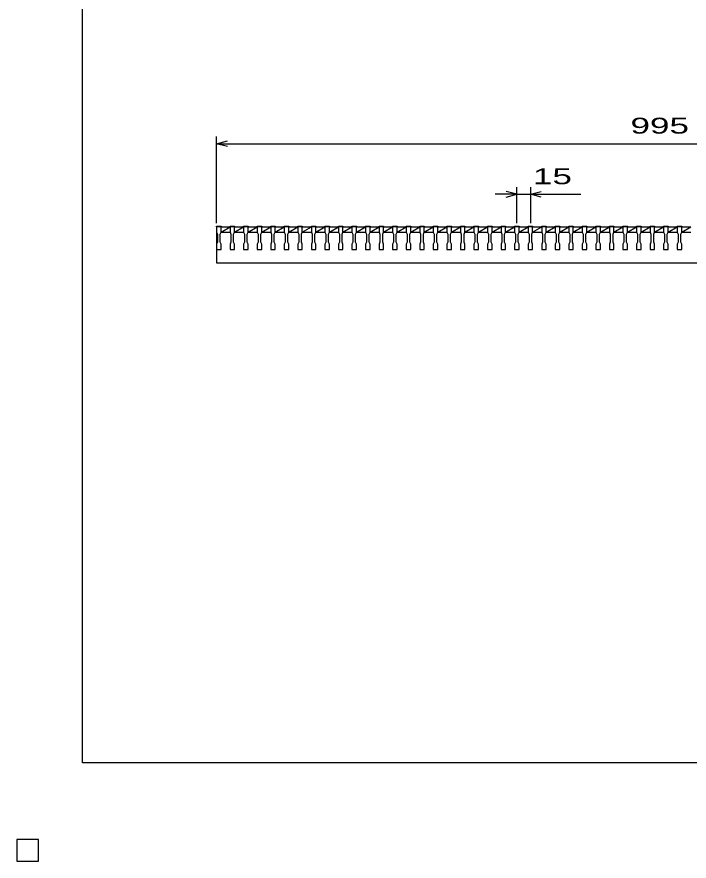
# Model space of a CAD drawing. Units: millimetres, scale not verified. Extents: x -1456 to 1385, y -1026 to 843.
# Drawn here: x -1456 to -712, y -1026 to -92 of the extents above; entities that cross this region are included whole.
import ezdxf
from ezdxf.enums import TextEntityAlignment as Align

# ---------------------------------------------------------------- set-up
doc = ezdxf.new("R2010")
doc.units = ezdxf.units.MM
doc.header["$LTSCALE"] = 8
for name, color, linetype, lineweight in [('0_2', 150, 'Continuous', 25), ('16', 3, 'Continuous', 25), ('22', 4, 'Continuous', 25), ('24', 2, 'Continuous', 25)]:
    doc.layers.add(name, color=color, linetype=linetype, lineweight=lineweight)
doc.styles.add('ベクトル', font='')
doc.styles.get('ベクトル').set_extended_font_data('ベクトル')

msp = doc.modelspace()

# ---------------------------------------------------------------- linework, layer by layer
at = {"layer": '0_2'}
for p, q in [((-1383.2, -917.2), (-1383.2, 842.8)), ((1384.8, -917.2), (-1383.2, -917.2)), ((-1432, -1002), (-1456, -1002)), ((-1456, -1002), (-1456, -1026)), ((-1432, -1002), (-1456, -1002)), ((-1456, -1002), (-1456, -1026)), ((-1432, -1002), (-1456, -1002)), ((-1456, -1002), (-1456, -1026)), ((-1432, -1002), (-1456, -1002)), ((-1456, -1002), (-1456, -1026)), ((-1432, -1002), (-1456, -1002)), ((-1456, -1002), (-1456, -1026)), ((-1432, -1026), (-1432, -1002)), ((-1432, -1026), (-1432, -1002)), ((-1432, -1026), (-1432, -1002)), ((-1432, -1026), (-1432, -1002)), ((-1432, -1026), (-1432, -1002)), ((-1456, -1026), (-1432, -1026)), ((-1456, -1026), (-1432, -1026)), ((-1456, -1026), (-1432, -1026)), ((-1456, -1026), (-1432, -1026)), ((-1456, -1026), (-1432, -1026))]:
    msp.add_line(p, q, dxfattribs=at)
at = {"layer": '16'}
for p, q in [((-1235, -324), (-1235, -323.3)), ((-1235, -323.3), (-1230, -323.3)), ((-1235, -324), (-1235, -330)), ((-1230, -324), (-1235, -324)), ((-1235, -324), (-1235, -364)), ((-1230, -323.3), (-1230, -324)), ((-1230, -330), (-1230, -324)), ((-1230, -324), (-1220, -324)), ((-1230, -330), (-1220, -324)), ((-1220, -324), (-1220, -323.3)), ((-1220, -323.3), (-1215, -323.3)), ((-1220, -324), (-1220, -330)), ((-1215, -324), (-1220, -324)), ((-1215, -323.3), (-1215, -324)), ((-1215, -330), (-1215, -324)), ((-1215, -324), (-1205, -324)), ((-1215, -330), (-1205, -324)), ((-1205, -324), (-1205, -323.3)), ((-1205, -323.3), (-1200, -323.3)), ((-1205, -324), (-1205, -330)), ((-1200, -324), (-1205, -324)), ((-1200, -323.3), (-1200, -324)), ((-1200, -330), (-1200, -324)), ((-1200, -324), (-1190, -324)), ((-1200, -330), (-1190, -324)), ((-1190, -324), (-1190, -323.3)), ((-1190, -323.3), (-1185, -323.3)), ((-1190, -324), (-1190, -330)), ((-1185, -324), (-1190, -324)), ((-1185, -323.3), (-1185, -324)), ((-1185, -330), (-1185, -324)), ((-1185, -324), (-1175, -324)), ((-1185, -330), (-1175, -324)), ((-1175, -324), (-1175, -323.3)), ((-1175, -323.3), (-1170, -323.3)), ((-1175, -324), (-1175, -330)), ((-1170, -324), (-1175, -324)), ((-1170, -323.3), (-1170, -324)), ((-1170, -330), (-1170, -324)), ((-1170, -324), (-1160, -324)), ((-1170, -330), (-1160, -324)), ((-1160, -324), (-1160, -323.3)), ((-1160, -323.3), (-1155, -323.3)), ((-1160, -324), (-1160, -330)), ((-1155, -324), (-1160, -324)), ((-1155, -323.3), (-1155, -324)), ((-1155, -330), (-1155, -324)), ((-1155, -324), (-1145, -324)), ((-1155, -330), (-1145, -324)), ((-1145, -324), (-1145, -323.3)), ((-1145, -323.3), (-1140, -323.3)), ((-1145, -324), (-1145, -330)), ((-1140, -324), (-1145, -324)), ((-1140, -323.3), (-1140, -324)), ((-1140, -330), (-1140, -324)), ((-1140, -324), (-1130, -324)), ((-1140, -330), (-1130, -324)), ((-1130, -324), (-1130, -323.3)), ((-1130, -323.3), (-1125, -323.3)), ((-1130, -324), (-1130, -330)), ((-1125, -324), (-1130, -324)), ((-1125, -323.3), (-1125, -324)), ((-1125, -330), (-1125, -324)), ((-1125, -324), (-1115, -324)), ((-1125, -330), (-1115, -324)), ((-1115, -324), (-1115, -323.3)), ((-1115, -323.3), (-1110, -323.3)), ((-1115, -324), (-1115, -330)), ((-1110, -324), (-1115, -324)), ((-1110, -323.3), (-1110, -324)), ((-1110, -330), (-1110, -324)), ((-1110, -324), (-1100, -324)), ((-1110, -330), (-1100, -324)), ((-1100, -324), (-1100, -323.3)), ((-1100, -323.3), (-1095, -323.3)), ((-1100, -324), (-1100, -330)), ((-1095, -324), (-1100, -324)), ((-1095, -323.3), (-1095, -324)), ((-1095, -330), (-1095, -324)), ((-1095, -324), (-1085, -324)), ((-1095, -330), (-1085, -324)), ((-1085, -324), (-1085, -323.3)), ((-1085, -323.3), (-1080, -323.3)), ((-1085, -324), (-1085, -330)), ((-1080, -324), (-1085, -324)), ((-1080, -323.3), (-1080, -324)), ((-1080, -330), (-1080, -324)), ((-1080, -324), (-1070, -324)), ((-1080, -330), (-1070, -324)), ((-1070, -324), (-1070, -323.3)), ((-1070, -323.3), (-1065, -323.3)), ((-1070, -324), (-1070, -330)), ((-1065, -324), (-1070, -324)), ((-1065, -323.3), (-1065, -324)), ((-1065, -330), (-1065, -324)), ((-1065, -324), (-1055, -324)), ((-1065, -330), (-1055, -324)), ((-1055, -324), (-1055, -323.3)), ((-1055, -323.3), (-1050, -323.3)), ((-1055, -324), (-1055, -330)), ((-1050, -324), (-1055, -324)), ((-1050, -323.3), (-1050, -324)), ((-1050, -330), (-1050, -324)), ((-1050, -324), (-1040, -324)), ((-1050, -330), (-1040, -324)), ((-1040, -324), (-1040, -323.3)), ((-1040, -323.3), (-1035, -323.3)), ((-1040, -324), (-1040, -330)), ((-1035, -324), (-1040, -324)), ((-1035, -323.3), (-1035, -324)), ((-1035, -330), (-1035, -324)), ((-1035, -324), (-1025, -324)), ((-1035, -330), (-1025, -324)), ((-1025, -324), (-1025, -323.3)), ((-1025, -323.3), (-1020, -323.3)), ((-1025, -324), (-1025, -330)), ((-1020, -324), (-1025, -324)), ((-1020, -323.3), (-1020, -324)), ((-1020, -330), (-1020, -324)), ((-1020, -324), (-1010, -324)), ((-1020, -330), (-1010, -324)), ((-1010, -324), (-1010, -323.3)), ((-1010, -323.3), (-1005, -323.3)), ((-1010, -324), (-1010, -330)), ((-1005, -324), (-1010, -324)), ((-1005, -323.3), (-1005, -324)), ((-1005, -330), (-1005, -324)), ((-1005, -324), (-995, -324)), ((-1005, -330), (-995, -324)), ((-995, -324), (-995, -323.3)), ((-995, -323.3), (-990, -323.3)), ((-995, -324), (-995, -330)), ((-990, -324), (-995, -324)), ((-990, -323.3), (-990, -324)), ((-990, -330), (-990, -324)), ((-990, -324), (-980, -324)), ((-990, -330), (-980, -324)), ((-980, -324), (-980, -323.3)), ((-980, -323.3), (-975, -323.3)), ((-980, -324), (-980, -330)), ((-975, -324), (-980, -324)), ((-975, -323.3), (-975, -324)), ((-975, -330), (-975, -324)), ((-975, -324), (-965, -324)), ((-975, -330), (-965, -324)), ((-965, -324), (-965, -323.3)), ((-965, -323.3), (-960, -323.3)), ((-965, -324), (-965, -330)), ((-960, -324), (-965, -324)), ((-960, -323.3), (-960, -324)), ((-960, -330), (-960, -324)), ((-960, -324), (-950, -324)), ((-960, -330), (-950, -324)), ((-950, -324), (-950, -323.3)), ((-950, -323.3), (-945, -323.3)), ((-950, -324), (-950, -330)), ((-945, -324), (-950, -324)), ((-945, -323.3), (-945, -324)), ((-945, -330), (-945, -324)), ((-945, -324), (-935, -324)), ((-945, -330), (-935, -324)), ((-935, -324), (-935, -323.3)), ((-935, -323.3), (-930, -323.3)), ((-935, -324), (-935, -330)), ((-930, -324), (-935, -324)), ((-930, -323.3), (-930, -324)), ((-930, -330), (-930, -324)), ((-930, -324), (-920, -324)), ((-930, -330), (-920, -324)), ((-920, -324), (-920, -323.3)), ((-920, -323.3), (-915, -323.3)), ((-920, -324), (-920, -330)), ((-915, -324), (-920, -324)), ((-915, -323.3), (-915, -324)), ((-915, -330), (-915, -324)), ((-915, -324), (-905, -324)), ((-915, -330), (-905, -324)), ((-905, -324), (-905, -323.3)), ((-905, -323.3), (-900, -323.3)), ((-905, -324), (-905, -330)), ((-900, -324), (-905, -324)), ((-900, -323.3), (-900, -324)), ((-900, -330), (-900, -324)), ((-900, -324), (-890, -324)), ((-900, -330), (-890, -324)), ((-890, -324), (-890, -323.3)), ((-890, -323.3), (-885, -323.3)), ((-890, -324), (-890, -330)), ((-885, -324), (-890, -324)), ((-885, -323.3), (-885, -324)), ((-885, -330), (-885, -324)), ((-885, -324), (-875, -324)), ((-885, -330), (-875, -324)), ((-875, -324), (-875, -323.3)), ((-875, -323.3), (-870, -323.3)), ((-875, -324), (-875, -330)), ((-870, -324), (-875, -324)), ((-870, -323.3), (-870, -324)), ((-870, -330), (-870, -324)), ((-870, -324), (-860, -324)), ((-870, -330), (-860, -324)), ((-860, -324), (-860, -323.3)), ((-860, -323.3), (-855, -323.3)), ((-860, -324), (-860, -330)), ((-855, -324), (-860, -324)), ((-855, -323.3), (-855, -324)), ((-855, -330), (-855, -324)), ((-855, -324), (-845, -324)), ((-855, -330), (-845, -324)), ((-845, -324), (-845, -323.3)), ((-845, -323.3), (-840, -323.3)), ((-845, -324), (-845, -330)), ((-840, -324), (-845, -324)), ((-840, -323.3), (-840, -324)), ((-840, -330), (-840, -324)), ((-840, -324), (-830, -324)), ((-840, -330), (-830, -324)), ((-830, -324), (-830, -323.3)), ((-830, -323.3), (-825, -323.3)), ((-830, -324), (-830, -330)), ((-825, -324), (-830, -324)), ((-825, -323.3), (-825, -324)), ((-825, -330), (-825, -324)), ((-825, -324), (-815, -324)), ((-825, -330), (-815, -324)), ((-815, -324), (-815, -323.3)), ((-815, -323.3), (-810, -323.3)), ((-815, -324), (-815, -330)), ((-810, -324), (-815, -324)), ((-810, -323.3), (-810, -324)), ((-810, -330), (-810, -324)), ((-810, -324), (-800, -324)), ((-810, -330), (-800, -324)), ((-800, -324), (-800, -323.3)), ((-800, -323.3), (-795, -323.3)), ((-800, -324), (-800, -330)), ((-795, -324), (-800, -324)), ((-795, -323.3), (-795, -324)), ((-795, -330), (-795, -324)), ((-795, -324), (-785, -324)), ((-795, -330), (-785, -324)), ((-785, -324), (-785, -323.3)), ((-785, -323.3), (-780, -323.3)), ((-785, -324), (-785, -330)), ((-780, -324), (-785, -324)), ((-780, -323.3), (-780, -324)), ((-780, -330), (-780, -324)), ((-780, -324), (-770, -324)), ((-780, -330), (-770, -324)), ((-770, -324), (-770, -323.3)), ((-770, -323.3), (-765, -323.3)), ((-770, -324), (-770, -330)), ((-765, -324), (-770, -324)), ((-765, -323.3), (-765, -324)), ((-765, -330), (-765, -324)), ((-765, -324), (-755, -324)), ((-765, -330), (-755, -324)), ((-755, -324), (-755, -323.3)), ((-755, -323.3), (-750, -323.3)), ((-755, -324), (-755, -330)), ((-750, -324), (-755, -324)), ((-750, -323.3), (-750, -324)), ((-750, -330), (-750, -324)), ((-750, -324), (-740, -324)), ((-750, -330), (-740, -324)), ((-740, -324), (-740, -323.3)), ((-740, -323.3), (-735, -323.3)), ((-740, -324), (-740, -330)), ((-735, -324), (-740, -324)), ((-735, -323.3), (-735, -324)), ((-735, -330), (-735, -324)), ((-735, -324), (-725, -324)), ((-735, -330), (-725, -324)), ((-725, -324), (-725, -323.3)), ((-725, -323.3), (-720, -323.3)), ((-725, -324), (-725, -330)), ((-720, -324), (-725, -324)), ((-720, -323.3), (-720, -324)), ((-720, -330), (-720, -324)), ((-720, -324), (-710, -324)), ((-720, -330), (-710, -324)), ((-1235, -330), (-1234, -332)), ((-1234, -332), (-1234, -341)), ((-1231, -332), (-1230, -330)), ((-1231, -341), (-1231, -332)), ((-1230, -330), (-1220, -330)), ((-1220, -330), (-1219, -332)), ((-1219, -332), (-1219, -341)), ((-1216, -332), (-1215, -330)), ((-1216, -341), (-1216, -332)), ((-1215, -330), (-1205, -330)), ((-1205, -330), (-1204, -332)), ((-1204, -332), (-1204, -341)), ((-1201, -332), (-1200, -330)), ((-1201, -341), (-1201, -332)), ((-1200, -330), (-1190, -330)), ((-1190, -330), (-1189, -332)), ((-1189, -332), (-1189, -341)), ((-1186, -332), (-1185, -330)), ((-1186, -341), (-1186, -332)), ((-1185, -330), (-1175, -330)), ((-1175, -330), (-1174, -332)), ((-1174, -332), (-1174, -341)), ((-1171, -332), (-1170, -330)), ((-1171, -341), (-1171, -332)), ((-1170, -330), (-1160, -330)), ((-1160, -330), (-1159, -332)), ((-1159, -332), (-1159, -341)), ((-1156, -332), (-1155, -330)), ((-1156, -341), (-1156, -332)), ((-1155, -330), (-1145, -330)), ((-1145, -330), (-1144, -332)), ((-1144, -332), (-1144, -341)), ((-1141, -332), (-1140, -330)), ((-1141, -341), (-1141, -332)), ((-1140, -330), (-1130, -330)), ((-1130, -330), (-1129, -332)), ((-1129, -332), (-1129, -341)), ((-1126, -332), (-1125, -330)), ((-1126, -341), (-1126, -332)), ((-1125, -330), (-1115, -330)), ((-1115, -330), (-1114, -332)), ((-1114, -332), (-1114, -341)), ((-1111, -332), (-1110, -330)), ((-1111, -341), (-1111, -332)), ((-1110, -330), (-1100, -330)), ((-1100, -330), (-1099, -332)), ((-1099, -332), (-1099, -341)), ((-1096, -332), (-1095, -330)), ((-1096, -341), (-1096, -332)), ((-1095, -330), (-1085, -330)), ((-1085, -330), (-1084, -332)), ((-1084, -332), (-1084, -341)), ((-1081, -332), (-1080, -330)), ((-1081, -341), (-1081, -332)), ((-1080, -330), (-1070, -330)), ((-1070, -330), (-1069, -332)), ((-1069, -332), (-1069, -341)), ((-1066, -332), (-1065, -330)), ((-1066, -341), (-1066, -332)), ((-1065, -330), (-1055, -330)), ((-1055, -330), (-1054, -332)), ((-1054, -332), (-1054, -341)), ((-1051, -332), (-1050, -330)), ((-1051, -341), (-1051, -332)), ((-1050, -330), (-1040, -330)), ((-1040, -330), (-1039, -332)), ((-1039, -332), (-1039, -341)), ((-1036, -332), (-1035, -330)), ((-1036, -341), (-1036, -332)), ((-1035, -330), (-1025, -330)), ((-1025, -330), (-1024, -332)), ((-1024, -332), (-1024, -341)), ((-1021, -332), (-1020, -330)), ((-1021, -341), (-1021, -332)), ((-1020, -330), (-1010, -330)), ((-1010, -330), (-1009, -332)), ((-1009, -332), (-1009, -341)), ((-1006, -332), (-1005, -330)), ((-1006, -341), (-1006, -332)), ((-1005, -330), (-995, -330)), ((-995, -330), (-994, -332)), ((-994, -332), (-994, -341)), ((-991, -332), (-990, -330)), ((-991, -341), (-991, -332)), ((-990, -330), (-980, -330)), ((-980, -330), (-979, -332)), ((-979, -332), (-979, -341)), ((-976, -332), (-975, -330)), ((-976, -341), (-976, -332)), ((-975, -330), (-965, -330)), ((-965, -330), (-964, -332)), ((-964, -332), (-964, -341)), ((-961, -332), (-960, -330)), ((-961, -341), (-961, -332)), ((-960, -330), (-950, -330)), ((-950, -330), (-949, -332)), ((-949, -332), (-949, -341)), ((-946, -332), (-945, -330)), ((-946, -341), (-946, -332)), ((-945, -330), (-935, -330)), ((-935, -330), (-934, -332)), ((-934, -332), (-934, -341)), ((-931, -332), (-930, -330)), ((-931, -341), (-931, -332)), ((-930, -330), (-920, -330)), ((-920, -330), (-919, -332)), ((-919, -332), (-919, -341)), ((-916, -332), (-915, -330)), ((-916, -341), (-916, -332)), ((-915, -330), (-905, -330)), ((-905, -330), (-904, -332)), ((-904, -332), (-904, -341)), ((-901, -332), (-900, -330)), ((-901, -341), (-901, -332)), ((-900, -330), (-890, -330)), ((-890, -330), (-889, -332)), ((-889, -332), (-889, -341)), ((-886, -332), (-885, -330)), ((-886, -341), (-886, -332)), ((-885, -330), (-875, -330)), ((-875, -330), (-874, -332)), ((-874, -332), (-874, -341)), ((-871, -332), (-870, -330)), ((-871, -341), (-871, -332)), ((-870, -330), (-860, -330)), ((-860, -330), (-859, -332)), ((-859, -332), (-859, -341)), ((-856, -332), (-855, -330)), ((-856, -341), (-856, -332)), ((-855, -330), (-845, -330)), ((-845, -330), (-844, -332)), ((-844, -332), (-844, -341)), ((-841, -332), (-840, -330)), ((-841, -341), (-841, -332)), ((-840, -330), (-830, -330)), ((-830, -330), (-829, -332)), ((-829, -332), (-829, -341)), ((-826, -332), (-825, -330)), ((-826, -341), (-826, -332)), ((-825, -330), (-815, -330)), ((-815, -330), (-814, -332)), ((-814, -332), (-814, -341)), ((-811, -332), (-810, -330)), ((-811, -341), (-811, -332)), ((-810, -330), (-800, -330)), ((-800, -330), (-799, -332)), ((-799, -332), (-799, -341)), ((-796, -332), (-795, -330)), ((-796, -341), (-796, -332)), ((-795, -330), (-785, -330)), ((-785, -330), (-784, -332)), ((-784, -332), (-784, -341)), ((-781, -332), (-780, -330)), ((-781, -341), (-781, -332)), ((-780, -330), (-770, -330)), ((-770, -330), (-769, -332)), ((-769, -332), (-769, -341)), ((-766, -332), (-765, -330)), ((-766, -341), (-766, -332)), ((-765, -330), (-755, -330)), ((-755, -330), (-754, -332)), ((-754, -332), (-754, -341)), ((-751, -332), (-750, -330)), ((-751, -341), (-751, -332)), ((-750, -330), (-740, -330)), ((-740, -330), (-739, -332)), ((-739, -332), (-739, -341)), ((-736, -332), (-735, -330)), ((-736, -341), (-736, -332)), ((-735, -330), (-725, -330)), ((-725, -330), (-724, -332)), ((-724, -332), (-724, -341)), ((-721, -332), (-720, -330)), ((-721, -341), (-721, -332)), ((-720, -330), (-710, -330)), ((-1234, -341), (-1235, -343)), ((-1235, -343), (-1235, -349)), ((-1230, -343), (-1231, -341)), ((-1230, -349), (-1230, -343)), ((-1219, -341), (-1220, -343)), ((-1220, -343), (-1220, -349)), ((-1215, -343), (-1216, -341)), ((-1215, -349), (-1215, -343)), ((-1204, -341), (-1205, -343)), ((-1205, -343), (-1205, -349)), ((-1200, -343), (-1201, -341)), ((-1200, -349), (-1200, -343)), ((-1189, -341), (-1190, -343)), ((-1190, -343), (-1190, -349)), ((-1185, -343), (-1186, -341)), ((-1185, -349), (-1185, -343)), ((-1174, -341), (-1175, -343)), ((-1175, -343), (-1175, -349)), ((-1170, -343), (-1171, -341)), ((-1170, -349), (-1170, -343)), ((-1159, -341), (-1160, -343)), ((-1160, -343), (-1160, -349)), ((-1155, -343), (-1156, -341)), ((-1155, -349), (-1155, -343)), ((-1144, -341), (-1145, -343)), ((-1145, -343), (-1145, -349)), ((-1140, -343), (-1141, -341)), ((-1140, -349), (-1140, -343)), ((-1129, -341), (-1130, -343)), ((-1130, -343), (-1130, -349)), ((-1125, -343), (-1126, -341)), ((-1125, -349), (-1125, -343)), ((-1114, -341), (-1115, -343)), ((-1115, -343), (-1115, -349)), ((-1110, -343), (-1111, -341)), ((-1110, -349), (-1110, -343)), ((-1099, -341), (-1100, -343)), ((-1100, -343), (-1100, -349)), ((-1095, -343), (-1096, -341)), ((-1095, -349), (-1095, -343)), ((-1084, -341), (-1085, -343)), ((-1085, -343), (-1085, -349)), ((-1080, -343), (-1081, -341)), ((-1080, -349), (-1080, -343)), ((-1069, -341), (-1070, -343)), ((-1070, -343), (-1070, -349)), ((-1065, -343), (-1066, -341)), ((-1065, -349), (-1065, -343)), ((-1054, -341), (-1055, -343)), ((-1055, -343), (-1055, -349)), ((-1050, -343), (-1051, -341)), ((-1050, -349), (-1050, -343)), ((-1039, -341), (-1040, -343)), ((-1040, -343), (-1040, -349)), ((-1035, -343), (-1036, -341)), ((-1035, -349), (-1035, -343)), ((-1024, -341), (-1025, -343)), ((-1025, -343), (-1025, -349)), ((-1020, -343), (-1021, -341)), ((-1020, -349), (-1020, -343)), ((-1009, -341), (-1010, -343)), ((-1010, -343), (-1010, -349)), ((-1005, -343), (-1006, -341)), ((-1005, -349), (-1005, -343)), ((-994, -341), (-995, -343)), ((-995, -343), (-995, -349)), ((-990, -343), (-991, -341)), ((-990, -349), (-990, -343)), ((-979, -341), (-980, -343)), ((-980, -343), (-980, -349)), ((-975, -343), (-976, -341)), ((-975, -349), (-975, -343)), ((-964, -341), (-965, -343)), ((-965, -343), (-965, -349)), ((-960, -343), (-961, -341)), ((-960, -349), (-960, -343)), ((-949, -341), (-950, -343)), ((-950, -343), (-950, -349)), ((-945, -343), (-946, -341)), ((-945, -349), (-945, -343)), ((-934, -341), (-935, -343)), ((-935, -343), (-935, -349)), ((-930, -343), (-931, -341)), ((-930, -349), (-930, -343)), ((-919, -341), (-920, -343)), ((-920, -343), (-920, -349)), ((-915, -343), (-916, -341)), ((-915, -349), (-915, -343)), ((-904, -341), (-905, -343)), ((-905, -343), (-905, -349)), ((-900, -343), (-901, -341)), ((-900, -349), (-900, -343)), ((-889, -341), (-890, -343)), ((-890, -343), (-890, -349)), ((-885, -343), (-886, -341)), ((-885, -349), (-885, -343)), ((-874, -341), (-875, -343)), ((-875, -343), (-875, -349)), ((-870, -343), (-871, -341)), ((-870, -349), (-870, -343)), ((-859, -341), (-860, -343)), ((-860, -343), (-860, -349)), ((-855, -343), (-856, -341)), ((-855, -349), (-855, -343)), ((-844, -341), (-845, -343)), ((-845, -343), (-845, -349)), ((-840, -343), (-841, -341)), ((-840, -349), (-840, -343)), ((-829, -341), (-830, -343)), ((-830, -343), (-830, -349)), ((-825, -343), (-826, -341)), ((-825, -349), (-825, -343)), ((-814, -341), (-815, -343)), ((-815, -343), (-815, -349)), ((-810, -343), (-811, -341)), ((-810, -349), (-810, -343)), ((-799, -341), (-800, -343)), ((-800, -343), (-800, -349)), ((-795, -343), (-796, -341)), ((-795, -349), (-795, -343)), ((-784, -341), (-785, -343)), ((-785, -343), (-785, -349)), ((-780, -343), (-781, -341)), ((-780, -349), (-780, -343)), ((-769, -341), (-770, -343)), ((-770, -343), (-770, -349)), ((-765, -343), (-766, -341)), ((-765, -349), (-765, -343)), ((-754, -341), (-755, -343)), ((-755, -343), (-755, -349)), ((-750, -343), (-751, -341)), ((-750, -349), (-750, -343)), ((-739, -341), (-740, -343)), ((-740, -343), (-740, -349)), ((-735, -343), (-736, -341)), ((-735, -349), (-735, -343)), ((-724, -341), (-725, -343)), ((-725, -343), (-725, -349)), ((-720, -343), (-721, -341)), ((-720, -349), (-720, -343)), ((-1235, -349), (-1230, -349)), ((-1220, -349), (-1215, -349)), ((-1205, -349), (-1200, -349)), ((-1190, -349), (-1185, -349)), ((-1175, -349), (-1170, -349)), ((-1160, -349), (-1155, -349)), ((-1145, -349), (-1140, -349)), ((-1130, -349), (-1125, -349)), ((-1115, -349), (-1110, -349)), ((-1100, -349), (-1095, -349)), ((-1085, -349), (-1080, -349)), ((-1070, -349), (-1065, -349)), ((-1055, -349), (-1050, -349)), ((-1040, -349), (-1035, -349)), ((-1025, -349), (-1020, -349)), ((-1010, -349), (-1005, -349)), ((-995, -349), (-990, -349)), ((-980, -349), (-975, -349)), ((-965, -349), (-960, -349)), ((-950, -349), (-945, -349)), ((-935, -349), (-930, -349)), ((-920, -349), (-915, -349)), ((-905, -349), (-900, -349)), ((-890, -349), (-885, -349)), ((-875, -349), (-870, -349)), ((-860, -349), (-855, -349)), ((-845, -349), (-840, -349)), ((-830, -349), (-825, -349)), ((-815, -349), (-810, -349)), ((-800, -349), (-795, -349)), ((-785, -349), (-780, -349)), ((-770, -349), (-765, -349)), ((-755, -349), (-750, -349)), ((-740, -349), (-735, -349)), ((-725, -349), (-720, -349)), ((-1235, -364), (-240, -364)), ((-1432, -1002), (-1456, -1002)), ((-1456, -1002), (-1456, -1026)), ((-1432, -1002), (-1456, -1002)), ((-1456, -1002), (-1456, -1026)), ((-1432, -1002), (-1456, -1002)), ((-1456, -1002), (-1456, -1026)), ((-1432, -1002), (-1456, -1002)), ((-1456, -1002), (-1456, -1026)), ((-1432, -1002), (-1456, -1002)), ((-1456, -1002), (-1456, -1026)), ((-1432, -1026), (-1432, -1002)), ((-1432, -1026), (-1432, -1002)), ((-1432, -1026), (-1432, -1002)), ((-1432, -1026), (-1432, -1002)), ((-1432, -1026), (-1432, -1002)), ((-1456, -1026), (-1432, -1026)), ((-1456, -1026), (-1432, -1026)), ((-1456, -1026), (-1432, -1026)), ((-1456, -1026), (-1432, -1026)), ((-1456, -1026), (-1432, -1026))]:
    msp.add_line(p, q, dxfattribs=at)
at = {"layer": '22'}
for p, q in [((-1235, -320), (-1235, -224)), ((-1235, -232), (-1223, -228.8)), ((-1223, -235.2), (-1235, -232)), ((-1235, -232), (-240, -232)), ((-902.5, -320), (-902.5, -280)), ((-887.5, -280), (-887.5, -320)), ((-902.5, -288), (-926.5, -288)), ((-902.5, -288), (-914.5, -284.8)), ((-914.5, -291.2), (-902.5, -288)), ((-902.5, -288), (-887.5, -288)), ((-887.5, -288), (-875.5, -284.8)), ((-875.5, -291.2), (-887.5, -288)), ((-887.5, -288), (-831.5, -288))]:
    msp.add_line(p, q, dxfattribs=at)
at = {"layer": '22', "color": 2}
for p, q in [((-1432, -1002), (-1456, -1002)), ((-1456, -1002), (-1456, -1026)), ((-1432, -1002), (-1456, -1002)), ((-1456, -1002), (-1456, -1026)), ((-1432, -1002), (-1456, -1002)), ((-1456, -1002), (-1456, -1026)), ((-1432, -1026), (-1432, -1002)), ((-1432, -1026), (-1432, -1002)), ((-1432, -1026), (-1432, -1002)), ((-1456, -1026), (-1432, -1026)), ((-1456, -1026), (-1432, -1026)), ((-1456, -1026), (-1432, -1026))]:
    msp.add_line(p, q, dxfattribs=at)
at = {"layer": '24', "color": 4}
for p, q in [((-1432, -1002), (-1456, -1002)), ((-1456, -1002), (-1456, -1026)), ((-1432, -1002), (-1456, -1002)), ((-1456, -1002), (-1456, -1026)), ((-1432, -1002), (-1456, -1002)), ((-1456, -1002), (-1456, -1026)), ((-1432, -1026), (-1432, -1002)), ((-1432, -1026), (-1432, -1002)), ((-1432, -1026), (-1432, -1002)), ((-1456, -1026), (-1432, -1026)), ((-1456, -1026), (-1432, -1026)), ((-1456, -1026), (-1432, -1026))]:
    msp.add_line(p, q, dxfattribs=at)

# ---------------------------------------------------------------- texts
at = {"layer": '22', "color": 2, "style": 'ベクトル', "width": 1.65}
for s, p in [(' 995 ', (-787.5, -212)), (' 15 ', (-895.5, -268))]:
    msp.add_text(s, height=17.6, dxfattribs=at).set_placement(p, align=Align.MIDDLE_LEFT)

doc.saveas('drawing.dxf')
